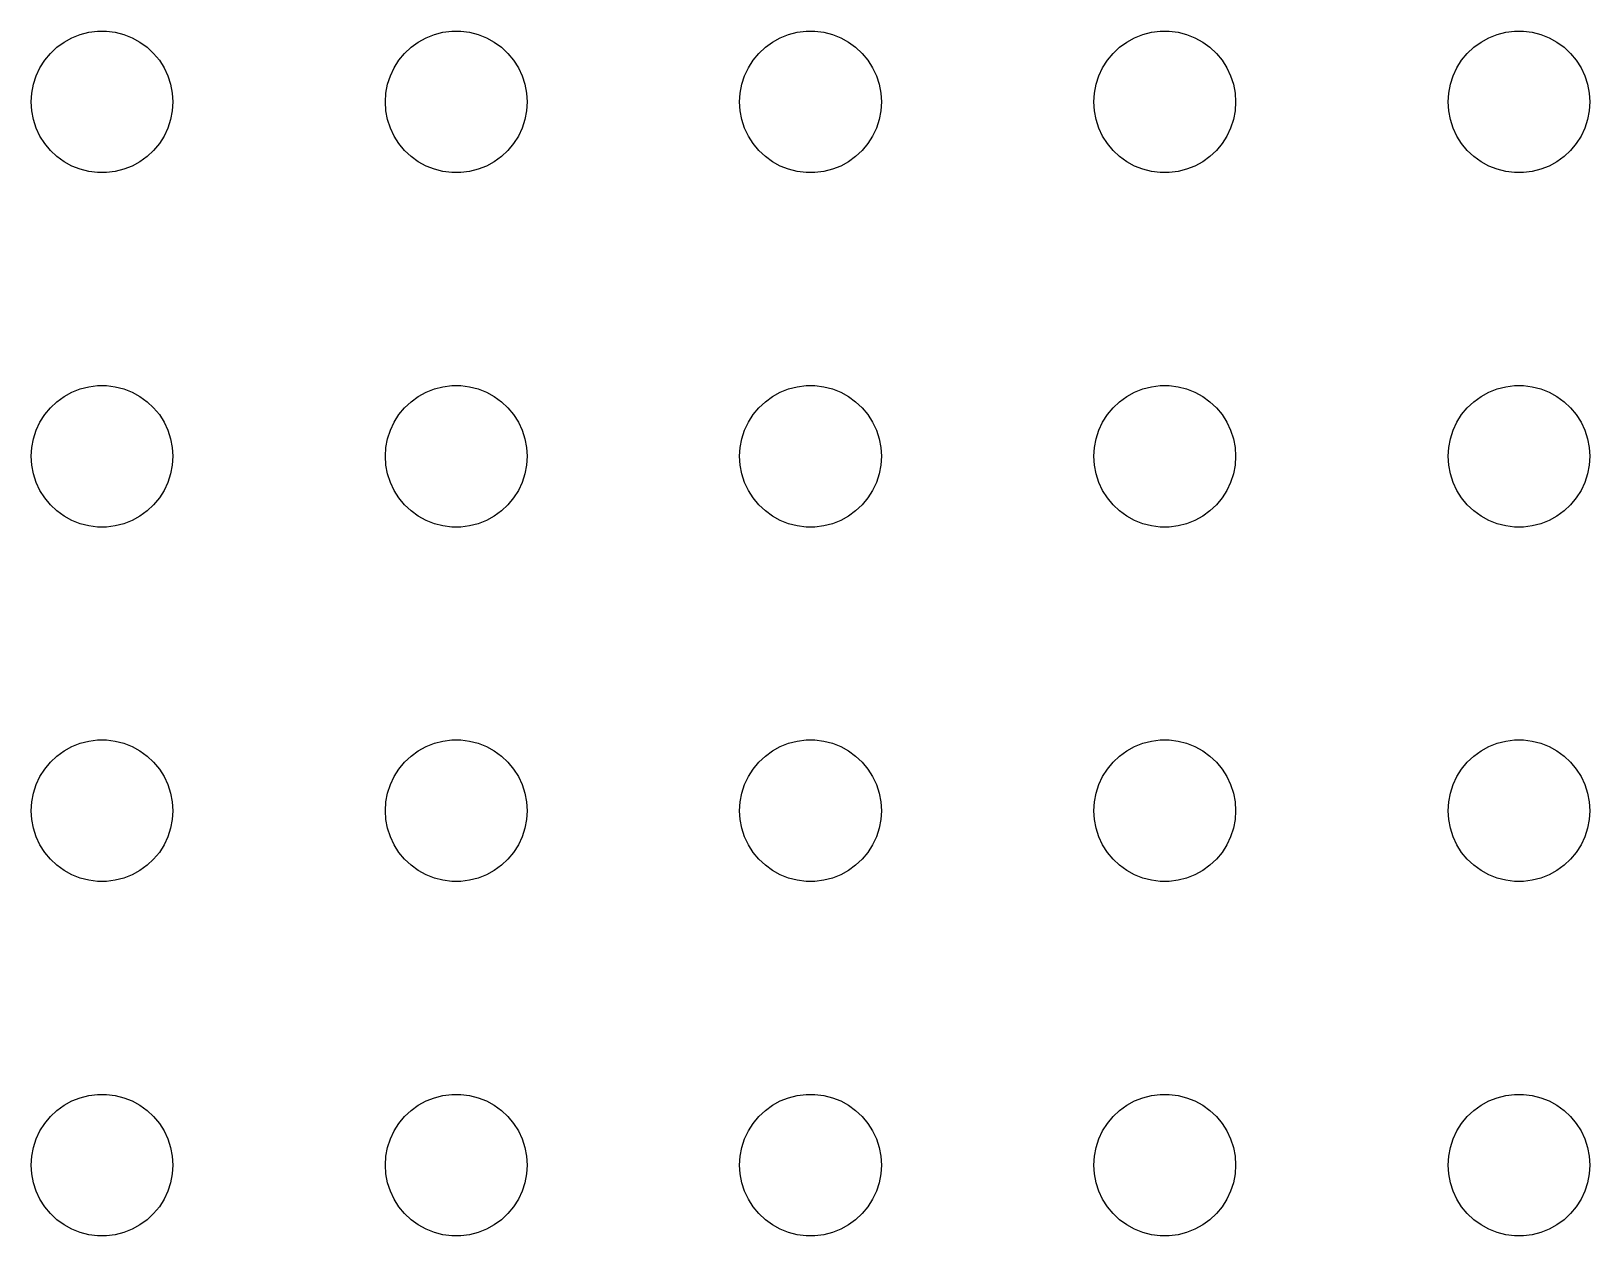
# Model space of a CAD drawing. Header units: metres. Extents: x -150 to 150, y -112 to 112.
# Drawn here: x -1.5 to 31.5, y -54 to -28.5 of the extents above; entities that cross this region are included whole.
import ezdxf

# ---------------------------------------------------------------- set-up
doc = ezdxf.new("R2010")
doc.units = ezdxf.units.M

msp = doc.modelspace()

# ---------------------------------------------------------------- linework, layer by layer
for p, q in [((-0.80373, -28.7335), (-0.63866, -28.6427)), ((-0.63866, -28.6427), (-0.46352, -28.5734)), ((-0.46352, -28.5734), (-0.28107, -28.5266)), ((-0.28107, -28.5266), (-0.09418, -28.503)), ((-0.09418, -28.503), (0.09418, -28.503)), ((0.09418, -28.503), (0.28107, -28.5266)), ((0.28107, -28.5266), (0.46352, -28.5734)), ((0.46352, -28.5734), (0.63866, -28.6427)), ((0.63866, -28.6427), (0.80373, -28.7335)), ((6.69626, -28.7335), (6.86133, -28.6427)), ((6.86133, -28.6427), (7.03647, -28.5734)), ((7.03647, -28.5734), (7.21892, -28.5266)), ((7.21892, -28.5266), (7.40581, -28.503)), ((7.40581, -28.503), (7.59418, -28.503)), ((7.59418, -28.503), (7.78107, -28.5266)), ((7.78107, -28.5266), (7.96352, -28.5734)), ((7.96352, -28.5734), (8.13866, -28.6427)), ((8.13866, -28.6427), (8.30373, -28.7335)), ((14.1963, -28.7335), (14.3613, -28.6427)), ((14.3613, -28.6427), (14.5365, -28.5734)), ((14.5365, -28.5734), (14.7189, -28.5266)), ((14.7189, -28.5266), (14.9058, -28.503)), ((14.9058, -28.503), (15.0942, -28.503)), ((15.0942, -28.503), (15.2811, -28.5266)), ((15.2811, -28.5266), (15.4635, -28.5734)), ((15.4635, -28.5734), (15.6387, -28.6427)), ((15.6387, -28.6427), (15.8037, -28.7335)), ((21.6963, -28.7335), (21.8613, -28.6427)), ((21.8613, -28.6427), (22.0365, -28.5734)), ((22.0365, -28.5734), (22.2189, -28.5266)), ((22.2189, -28.5266), (22.4058, -28.503)), ((22.4058, -28.503), (22.5942, -28.503)), ((22.5942, -28.503), (22.7811, -28.5266)), ((22.7811, -28.5266), (22.9635, -28.5734)), ((22.9635, -28.5734), (23.1387, -28.6427)), ((23.1387, -28.6427), (23.3037, -28.7335)), ((29.1963, -28.7335), (29.3613, -28.6427)), ((29.3613, -28.6427), (29.5365, -28.5734)), ((29.5365, -28.5734), (29.7189, -28.5266)), ((29.7189, -28.5266), (29.9058, -28.503)), ((29.9058, -28.503), (30.0942, -28.503)), ((30.0942, -28.503), (30.2811, -28.5266)), ((30.2811, -28.5266), (30.4635, -28.5734)), ((30.4635, -28.5734), (30.6387, -28.6427)), ((30.6387, -28.6427), (30.8037, -28.7335)), ((-1.21352, -29.1183), (-1.09344, -28.9732)), ((-1.09344, -28.9732), (-0.95613, -28.8442)), ((-0.95613, -28.8442), (-0.80373, -28.7335)), ((0.80373, -28.7335), (0.95613, -28.8442)), ((0.95613, -28.8442), (1.09344, -28.9732)), ((1.09344, -28.9732), (1.21352, -29.1183)), ((6.28647, -29.1183), (6.40654, -28.9732)), ((6.40654, -28.9732), (6.54385, -28.8442)), ((6.54385, -28.8442), (6.69626, -28.7335)), ((8.30373, -28.7335), (8.45613, -28.8442)), ((8.45613, -28.8442), (8.59344, -28.9732)), ((8.59344, -28.9732), (8.71352, -29.1183)), ((13.7865, -29.1183), (13.9065, -28.9732)), ((13.9065, -28.9732), (14.0439, -28.8442)), ((14.0439, -28.8442), (14.1963, -28.7335)), ((15.8037, -28.7335), (15.9561, -28.8442)), ((15.9561, -28.8442), (16.0934, -28.9732)), ((16.0934, -28.9732), (16.2135, -29.1183)), ((21.2865, -29.1183), (21.4065, -28.9732)), ((21.4065, -28.9732), (21.5439, -28.8442)), ((21.5439, -28.8442), (21.6963, -28.7335)), ((23.3037, -28.7335), (23.4561, -28.8442)), ((23.4561, -28.8442), (23.5934, -28.9732)), ((23.5934, -28.9732), (23.7135, -29.1183)), ((28.7865, -29.1183), (28.9065, -28.9732)), ((28.9065, -28.9732), (29.0439, -28.8442)), ((29.0439, -28.8442), (29.1963, -28.7335)), ((30.8037, -28.7335), (30.9561, -28.8442)), ((30.9561, -28.8442), (31.0934, -28.9732)), ((31.0934, -28.9732), (31.2135, -29.1183)), ((-1.39465, -29.4478), (-1.31445, -29.2774)), ((-1.31445, -29.2774), (-1.21352, -29.1183)), ((1.21352, -29.1183), (1.31445, -29.2774)), ((1.31445, -29.2774), (1.39465, -29.4478)), ((6.10533, -29.4478), (6.18553, -29.2774)), ((6.18553, -29.2774), (6.28647, -29.1183)), ((8.71352, -29.1183), (8.81445, -29.2774)), ((8.81445, -29.2774), (8.89465, -29.4478)), ((13.6053, -29.4478), (13.6855, -29.2774)), ((13.6855, -29.2774), (13.7865, -29.1183)), ((16.2135, -29.1183), (16.3145, -29.2774)), ((16.3145, -29.2774), (16.3947, -29.4478)), ((21.1053, -29.4478), (21.1855, -29.2774)), ((21.1855, -29.2774), (21.2865, -29.1183)), ((23.7135, -29.1183), (23.8145, -29.2774)), ((23.8145, -29.2774), (23.8947, -29.4478)), ((28.6053, -29.4478), (28.6855, -29.2774)), ((28.6855, -29.2774), (28.7865, -29.1183)), ((31.2135, -29.1183), (31.3145, -29.2774)), ((31.3145, -29.2774), (31.3947, -29.4478)), ((-1.48816, -29.812), (-1.45287, -29.627)), ((-1.45287, -29.627), (-1.39465, -29.4478)), ((1.39465, -29.4478), (1.45287, -29.627)), ((1.45287, -29.627), (1.48816, -29.812)), ((6.01183, -29.812), (6.04712, -29.627)), ((6.04712, -29.627), (6.10533, -29.4478)), ((8.89465, -29.4478), (8.95287, -29.627)), ((8.95287, -29.627), (8.98816, -29.812)), ((13.5118, -29.812), (13.5471, -29.627)), ((13.5471, -29.627), (13.6053, -29.4478)), ((16.3947, -29.4478), (16.4529, -29.627)), ((16.4529, -29.627), (16.4882, -29.812)), ((21.0118, -29.812), (21.0471, -29.627)), ((21.0471, -29.627), (21.1053, -29.4478)), ((23.8947, -29.4478), (23.9529, -29.627)), ((23.9529, -29.627), (23.9882, -29.812)), ((28.5118, -29.812), (28.5471, -29.627)), ((28.5471, -29.627), (28.6053, -29.4478)), ((31.3947, -29.4478), (31.4529, -29.627)), ((31.4529, -29.627), (31.4882, -29.812)), ((-1.5, -30), (-1.48816, -29.812)), ((-1.48816, -30.188), (-1.5, -30)), ((1.48816, -29.812), (1.5, -30)), ((1.5, -30), (1.48816, -30.188)), ((6, -30), (6.01183, -29.812)), ((6.01183, -30.188), (6, -30)), ((8.98816, -29.812), (9, -30)), ((9, -30), (8.98816, -30.188)), ((13.5, -30), (13.5118, -29.812)), ((13.5118, -30.188), (13.5, -30)), ((16.4882, -29.812), (16.5, -30)), ((16.5, -30), (16.4882, -30.188)), ((21, -30), (21.0118, -29.812)), ((21.0118, -30.188), (21, -30)), ((23.9882, -29.812), (24, -30)), ((24, -30), (23.9882, -30.188)), ((28.5, -30), (28.5118, -29.812)), ((28.5118, -30.188), (28.5, -30)), ((31.4882, -29.812), (31.5, -30)), ((31.5, -30), (31.4882, -30.188)), ((-1.45287, -30.373), (-1.48816, -30.188)), ((1.48816, -30.188), (1.45287, -30.373)), ((6.04712, -30.373), (6.01183, -30.188)), ((8.98816, -30.188), (8.95287, -30.373)), ((13.5471, -30.373), (13.5118, -30.188)), ((16.4882, -30.188), (16.4529, -30.373)), ((21.0471, -30.373), (21.0118, -30.188)), ((23.9882, -30.188), (23.9529, -30.373)), ((28.5471, -30.373), (28.5118, -30.188)), ((31.4882, -30.188), (31.4529, -30.373)), ((-1.39465, -30.5522), (-1.45287, -30.373)), ((-1.31445, -30.7226), (-1.39465, -30.5522)), ((1.39465, -30.5522), (1.31445, -30.7226)), ((1.45287, -30.373), (1.39465, -30.5522)), ((6.10533, -30.5522), (6.04712, -30.373)), ((6.18553, -30.7226), (6.10533, -30.5522)), ((8.89465, -30.5522), (8.81445, -30.7226)), ((8.95287, -30.373), (8.89465, -30.5522)), ((13.6053, -30.5522), (13.5471, -30.373)), ((13.6855, -30.7226), (13.6053, -30.5522)), ((16.3947, -30.5522), (16.3145, -30.7226)), ((16.4529, -30.373), (16.3947, -30.5522)), ((21.1053, -30.5522), (21.0471, -30.373)), ((21.1855, -30.7226), (21.1053, -30.5522)), ((23.8947, -30.5522), (23.8145, -30.7226)), ((23.9529, -30.373), (23.8947, -30.5522)), ((28.6053, -30.5522), (28.5471, -30.373)), ((28.6855, -30.7226), (28.6053, -30.5522)), ((31.3947, -30.5522), (31.3145, -30.7226)), ((31.4529, -30.373), (31.3947, -30.5522)), ((-1.21352, -30.8817), (-1.31445, -30.7226)), ((-1.09344, -31.0268), (-1.21352, -30.8817)), ((1.21352, -30.8817), (1.09344, -31.0268)), ((1.31445, -30.7226), (1.21352, -30.8817)), ((6.28647, -30.8817), (6.18553, -30.7226)), ((6.40654, -31.0268), (6.28647, -30.8817)), ((8.71352, -30.8817), (8.59344, -31.0268)), ((8.81445, -30.7226), (8.71352, -30.8817)), ((13.7865, -30.8817), (13.6855, -30.7226)), ((13.9065, -31.0268), (13.7865, -30.8817)), ((16.2135, -30.8817), (16.0934, -31.0268)), ((16.3145, -30.7226), (16.2135, -30.8817)), ((21.2865, -30.8817), (21.1855, -30.7226)), ((21.4065, -31.0268), (21.2865, -30.8817)), ((23.7135, -30.8817), (23.5934, -31.0268)), ((23.8145, -30.7226), (23.7135, -30.8817)), ((28.7865, -30.8817), (28.6855, -30.7226)), ((28.9065, -31.0268), (28.7865, -30.8817)), ((31.2135, -30.8817), (31.0934, -31.0268)), ((31.3145, -30.7226), (31.2135, -30.8817)), ((-0.95613, -31.1558), (-1.09344, -31.0268)), ((-0.80373, -31.2665), (-0.95613, -31.1558)), ((-0.63866, -31.3572), (-0.80373, -31.2665)), ((0.80373, -31.2665), (0.63866, -31.3572)), ((0.95613, -31.1558), (0.80373, -31.2665)), ((1.09344, -31.0268), (0.95613, -31.1558)), ((6.54385, -31.1558), (6.40654, -31.0268)), ((6.69626, -31.2665), (6.54385, -31.1558)), ((6.86133, -31.3572), (6.69626, -31.2665)), ((8.30373, -31.2665), (8.13866, -31.3572)), ((8.45613, -31.1558), (8.30373, -31.2665)), ((8.59344, -31.0268), (8.45613, -31.1558)), ((14.0439, -31.1558), (13.9065, -31.0268)), ((14.1963, -31.2665), (14.0439, -31.1558)), ((14.3613, -31.3572), (14.1963, -31.2665)), ((15.8037, -31.2665), (15.6387, -31.3572)), ((15.9561, -31.1558), (15.8037, -31.2665)), ((16.0934, -31.0268), (15.9561, -31.1558)), ((21.5439, -31.1558), (21.4065, -31.0268)), ((21.6963, -31.2665), (21.5439, -31.1558)), ((21.8613, -31.3572), (21.6963, -31.2665)), ((23.3037, -31.2665), (23.1387, -31.3572)), ((23.4561, -31.1558), (23.3037, -31.2665)), ((23.5934, -31.0268), (23.4561, -31.1558)), ((29.0439, -31.1558), (28.9065, -31.0268)), ((29.1963, -31.2665), (29.0439, -31.1558)), ((29.3613, -31.3572), (29.1963, -31.2665)), ((30.8037, -31.2665), (30.6387, -31.3572)), ((30.9561, -31.1558), (30.8037, -31.2665)), ((31.0934, -31.0268), (30.9561, -31.1558)), ((-0.46352, -31.4266), (-0.63866, -31.3572)), ((-0.28107, -31.4734), (-0.46352, -31.4266)), ((-0.09418, -31.497), (-0.28107, -31.4734)), ((0.09418, -31.497), (-0.09418, -31.497)), ((0.28107, -31.4734), (0.09418, -31.497)), ((0.46352, -31.4266), (0.28107, -31.4734)), ((0.63866, -31.3572), (0.46352, -31.4266)), ((7.03647, -31.4266), (6.86133, -31.3572)), ((7.21892, -31.4734), (7.03647, -31.4266)), ((7.40581, -31.497), (7.21892, -31.4734)), ((7.59418, -31.497), (7.40581, -31.497)), ((7.78107, -31.4734), (7.59418, -31.497)), ((7.96352, -31.4266), (7.78107, -31.4734)), ((8.13866, -31.3572), (7.96352, -31.4266)), ((14.5365, -31.4266), (14.3613, -31.3572)), ((14.7189, -31.4734), (14.5365, -31.4266)), ((14.9058, -31.497), (14.7189, -31.4734)), ((15.0942, -31.497), (14.9058, -31.497)), ((15.2811, -31.4734), (15.0942, -31.497)), ((15.4635, -31.4266), (15.2811, -31.4734)), ((15.6387, -31.3572), (15.4635, -31.4266)), ((22.0365, -31.4266), (21.8613, -31.3572)), ((22.2189, -31.4734), (22.0365, -31.4266)), ((22.4058, -31.497), (22.2189, -31.4734)), ((22.5942, -31.497), (22.4058, -31.497)), ((22.7811, -31.4734), (22.5942, -31.497)), ((22.9635, -31.4266), (22.7811, -31.4734)), ((23.1387, -31.3572), (22.9635, -31.4266)), ((29.5365, -31.4266), (29.3613, -31.3572)), ((29.7189, -31.4734), (29.5365, -31.4266)), ((29.9058, -31.497), (29.7189, -31.4734)), ((30.0942, -31.497), (29.9058, -31.497)), ((30.2811, -31.4734), (30.0942, -31.497)), ((30.4635, -31.4266), (30.2811, -31.4734)), ((30.6387, -31.3572), (30.4635, -31.4266)), ((-0.95613, -36.3442), (-0.80373, -36.2335)), ((-0.80373, -36.2335), (-0.63866, -36.1428)), ((-0.63866, -36.1428), (-0.46352, -36.0734)), ((-0.46352, -36.0734), (-0.28107, -36.0266)), ((-0.28107, -36.0266), (-0.09418, -36.003)), ((-0.09418, -36.003), (0.09418, -36.003)), ((0.09418, -36.003), (0.28107, -36.0266)), ((0.28107, -36.0266), (0.46352, -36.0734)), ((0.46352, -36.0734), (0.63866, -36.1428)), ((0.63866, -36.1428), (0.80373, -36.2335)), ((0.80373, -36.2335), (0.95613, -36.3442)), ((6.54385, -36.3442), (6.69626, -36.2335)), ((6.69626, -36.2335), (6.86133, -36.1428)), ((6.86133, -36.1428), (7.03647, -36.0734)), ((7.03647, -36.0734), (7.21892, -36.0266)), ((7.21892, -36.0266), (7.40581, -36.003)), ((7.40581, -36.003), (7.59418, -36.003)), ((7.59418, -36.003), (7.78107, -36.0266)), ((7.78107, -36.0266), (7.96352, -36.0734)), ((7.96352, -36.0734), (8.13866, -36.1428)), ((8.13866, -36.1428), (8.30373, -36.2335)), ((8.30373, -36.2335), (8.45613, -36.3442)), ((14.0439, -36.3442), (14.1963, -36.2335)), ((14.1963, -36.2335), (14.3613, -36.1428)), ((14.3613, -36.1428), (14.5365, -36.0734)), ((14.5365, -36.0734), (14.7189, -36.0266)), ((14.7189, -36.0266), (14.9058, -36.003)), ((14.9058, -36.003), (15.0942, -36.003)), ((15.0942, -36.003), (15.2811, -36.0266)), ((15.2811, -36.0266), (15.4635, -36.0734)), ((15.4635, -36.0734), (15.6387, -36.1428)), ((15.6387, -36.1428), (15.8037, -36.2335)), ((15.8037, -36.2335), (15.9561, -36.3442)), ((21.5439, -36.3442), (21.6963, -36.2335)), ((21.6963, -36.2335), (21.8613, -36.1428)), ((21.8613, -36.1428), (22.0365, -36.0734)), ((22.0365, -36.0734), (22.2189, -36.0266)), ((22.2189, -36.0266), (22.4058, -36.003)), ((22.4058, -36.003), (22.5942, -36.003)), ((22.5942, -36.003), (22.7811, -36.0266)), ((22.7811, -36.0266), (22.9635, -36.0734)), ((22.9635, -36.0734), (23.1387, -36.1428)), ((23.1387, -36.1428), (23.3037, -36.2335)), ((23.3037, -36.2335), (23.4561, -36.3442)), ((29.0439, -36.3442), (29.1963, -36.2335)), ((29.1963, -36.2335), (29.3613, -36.1428)), ((29.3613, -36.1428), (29.5365, -36.0734)), ((29.5365, -36.0734), (29.7189, -36.0266)), ((29.7189, -36.0266), (29.9058, -36.003)), ((29.9058, -36.003), (30.0942, -36.003)), ((30.0942, -36.003), (30.2811, -36.0266)), ((30.2811, -36.0266), (30.4635, -36.0734)), ((30.4635, -36.0734), (30.6387, -36.1428)), ((30.6387, -36.1428), (30.8037, -36.2335)), ((30.8037, -36.2335), (30.9561, -36.3442)), ((-1.31445, -36.7774), (-1.21352, -36.6183)), ((-1.21352, -36.6183), (-1.09344, -36.4732)), ((-1.09344, -36.4732), (-0.95613, -36.3442)), ((0.95613, -36.3442), (1.09344, -36.4732)), ((1.09344, -36.4732), (1.21352, -36.6183)), ((1.21352, -36.6183), (1.31445, -36.7774)), ((6.18553, -36.7774), (6.28647, -36.6183)), ((6.28647, -36.6183), (6.40654, -36.4732)), ((6.40654, -36.4732), (6.54385, -36.3442)), ((8.45613, -36.3442), (8.59344, -36.4732)), ((8.59344, -36.4732), (8.71352, -36.6183)), ((8.71352, -36.6183), (8.81445, -36.7774)), ((13.6855, -36.7774), (13.7865, -36.6183)), ((13.7865, -36.6183), (13.9065, -36.4732)), ((13.9065, -36.4732), (14.0439, -36.3442)), ((15.9561, -36.3442), (16.0934, -36.4732)), ((16.0934, -36.4732), (16.2135, -36.6183)), ((16.2135, -36.6183), (16.3145, -36.7774)), ((21.1855, -36.7774), (21.2865, -36.6183)), ((21.2865, -36.6183), (21.4065, -36.4732)), ((21.4065, -36.4732), (21.5439, -36.3442)), ((23.4561, -36.3442), (23.5934, -36.4732)), ((23.5934, -36.4732), (23.7135, -36.6183)), ((23.7135, -36.6183), (23.8145, -36.7774)), ((28.6855, -36.7774), (28.7865, -36.6183)), ((28.7865, -36.6183), (28.9065, -36.4732)), ((28.9065, -36.4732), (29.0439, -36.3442)), ((30.9561, -36.3442), (31.0934, -36.4732)), ((31.0934, -36.4732), (31.2135, -36.6183)), ((31.2135, -36.6183), (31.3145, -36.7774)), ((-1.45287, -37.127), (-1.39465, -36.9478)), ((-1.39465, -36.9478), (-1.31445, -36.7774)), ((1.31445, -36.7774), (1.39465, -36.9478)), ((1.39465, -36.9478), (1.45287, -37.127)), ((6.04712, -37.127), (6.10533, -36.9478)), ((6.10533, -36.9478), (6.18553, -36.7774)), ((8.81445, -36.7774), (8.89465, -36.9478)), ((8.89465, -36.9478), (8.95287, -37.127)), ((13.5471, -37.127), (13.6053, -36.9478)), ((13.6053, -36.9478), (13.6855, -36.7774)), ((16.3145, -36.7774), (16.3947, -36.9478)), ((16.3947, -36.9478), (16.4529, -37.127)), ((21.0471, -37.127), (21.1053, -36.9478)), ((21.1053, -36.9478), (21.1855, -36.7774)), ((23.8145, -36.7774), (23.8947, -36.9478)), ((23.8947, -36.9478), (23.9529, -37.127)), ((28.5471, -37.127), (28.6053, -36.9478)), ((28.6053, -36.9478), (28.6855, -36.7774)), ((31.3145, -36.7774), (31.3947, -36.9478)), ((31.3947, -36.9478), (31.4529, -37.127)), ((-1.48816, -37.312), (-1.45287, -37.127)), ((1.45287, -37.127), (1.48816, -37.312)), ((6.01183, -37.312), (6.04712, -37.127)), ((8.95287, -37.127), (8.98816, -37.312)), ((13.5118, -37.312), (13.5471, -37.127)), ((16.4529, -37.127), (16.4882, -37.312)), ((21.0118, -37.312), (21.0471, -37.127)), ((23.9529, -37.127), (23.9882, -37.312)), ((28.5118, -37.312), (28.5471, -37.127)), ((31.4529, -37.127), (31.4882, -37.312)), ((-1.5, -37.5), (-1.48816, -37.312)), ((-1.48816, -37.688), (-1.5, -37.5)), ((1.48816, -37.312), (1.5, -37.5)), ((1.5, -37.5), (1.48816, -37.688)), ((6, -37.5), (6.01183, -37.312)), ((6.01183, -37.688), (6, -37.5)), ((8.98816, -37.312), (9, -37.5)), ((9, -37.5), (8.98816, -37.688)), ((13.5, -37.5), (13.5118, -37.312)), ((13.5118, -37.688), (13.5, -37.5)), ((16.4882, -37.312), (16.5, -37.5)), ((16.5, -37.5), (16.4882, -37.688)), ((21, -37.5), (21.0118, -37.312)), ((21.0118, -37.688), (21, -37.5)), ((23.9882, -37.312), (24, -37.5)), ((24, -37.5), (23.9882, -37.688)), ((28.5, -37.5), (28.5118, -37.312)), ((28.5118, -37.688), (28.5, -37.5)), ((31.4882, -37.312), (31.5, -37.5)), ((31.5, -37.5), (31.4882, -37.688)), ((-1.45287, -37.873), (-1.48816, -37.688)), ((-1.39465, -38.0522), (-1.45287, -37.873)), ((1.45287, -37.873), (1.39465, -38.0522)), ((1.48816, -37.688), (1.45287, -37.873)), ((6.04712, -37.873), (6.01183, -37.688)), ((6.10533, -38.0522), (6.04712, -37.873)), ((8.95287, -37.873), (8.89465, -38.0522)), ((8.98816, -37.688), (8.95287, -37.873)), ((13.5471, -37.873), (13.5118, -37.688)), ((13.6053, -38.0522), (13.5471, -37.873)), ((16.4529, -37.873), (16.3947, -38.0522)), ((16.4882, -37.688), (16.4529, -37.873)), ((21.0471, -37.873), (21.0118, -37.688)), ((21.1053, -38.0522), (21.0471, -37.873)), ((23.9529, -37.873), (23.8947, -38.0522)), ((23.9882, -37.688), (23.9529, -37.873)), ((28.5471, -37.873), (28.5118, -37.688)), ((28.6053, -38.0522), (28.5471, -37.873)), ((31.4529, -37.873), (31.3947, -38.0522)), ((31.4882, -37.688), (31.4529, -37.873)), ((-1.31445, -38.2226), (-1.39465, -38.0522)), ((-1.21352, -38.3817), (-1.31445, -38.2226)), ((1.31445, -38.2226), (1.21352, -38.3817)), ((1.39465, -38.0522), (1.31445, -38.2226)), ((6.18553, -38.2226), (6.10533, -38.0522)), ((6.28647, -38.3817), (6.18553, -38.2226)), ((8.81445, -38.2226), (8.71352, -38.3817)), ((8.89465, -38.0522), (8.81445, -38.2226)), ((13.6855, -38.2226), (13.6053, -38.0522)), ((13.7865, -38.3817), (13.6855, -38.2226)), ((16.3145, -38.2226), (16.2135, -38.3817)), ((16.3947, -38.0522), (16.3145, -38.2226)), ((21.1855, -38.2226), (21.1053, -38.0522)), ((21.2865, -38.3817), (21.1855, -38.2226)), ((23.8145, -38.2226), (23.7135, -38.3817)), ((23.8947, -38.0522), (23.8145, -38.2226)), ((28.6855, -38.2226), (28.6053, -38.0522)), ((28.7865, -38.3817), (28.6855, -38.2226)), ((31.3145, -38.2226), (31.2135, -38.3817)), ((31.3947, -38.0522), (31.3145, -38.2226)), ((-1.09344, -38.5268), (-1.21352, -38.3817)), ((-0.95613, -38.6558), (-1.09344, -38.5268)), ((1.09344, -38.5268), (0.95613, -38.6558)), ((1.21352, -38.3817), (1.09344, -38.5268)), ((6.40654, -38.5268), (6.28647, -38.3817)), ((6.54385, -38.6558), (6.40654, -38.5268)), ((8.59344, -38.5268), (8.45613, -38.6558)), ((8.71352, -38.3817), (8.59344, -38.5268)), ((13.9065, -38.5268), (13.7865, -38.3817)), ((14.0439, -38.6558), (13.9065, -38.5268)), ((16.0934, -38.5268), (15.9561, -38.6558)), ((16.2135, -38.3817), (16.0934, -38.5268)), ((21.4065, -38.5268), (21.2865, -38.3817)), ((21.5439, -38.6558), (21.4065, -38.5268)), ((23.5934, -38.5268), (23.4561, -38.6558)), ((23.7135, -38.3817), (23.5934, -38.5268)), ((28.9065, -38.5268), (28.7865, -38.3817)), ((29.0439, -38.6558), (28.9065, -38.5268)), ((31.0934, -38.5268), (30.9561, -38.6558)), ((31.2135, -38.3817), (31.0934, -38.5268)), ((-0.80373, -38.7665), (-0.95613, -38.6558)), ((-0.63866, -38.8572), (-0.80373, -38.7665)), ((-0.46352, -38.9266), (-0.63866, -38.8572)), ((-0.28107, -38.9734), (-0.46352, -38.9266)), ((0.46352, -38.9266), (0.28107, -38.9734)), ((0.63866, -38.8572), (0.46352, -38.9266)), ((0.80373, -38.7665), (0.63866, -38.8572)), ((0.95613, -38.6558), (0.80373, -38.7665)), ((6.69626, -38.7665), (6.54385, -38.6558)), ((6.86133, -38.8572), (6.69626, -38.7665)), ((7.03647, -38.9266), (6.86133, -38.8572)), ((7.21892, -38.9734), (7.03647, -38.9266)), ((7.96352, -38.9266), (7.78107, -38.9734)), ((8.13866, -38.8572), (7.96352, -38.9266)), ((8.30373, -38.7665), (8.13866, -38.8572)), ((8.45613, -38.6558), (8.30373, -38.7665)), ((14.1963, -38.7665), (14.0439, -38.6558)), ((14.3613, -38.8572), (14.1963, -38.7665)), ((14.5365, -38.9266), (14.3613, -38.8572)), ((14.7189, -38.9734), (14.5365, -38.9266)), ((15.4635, -38.9266), (15.2811, -38.9734)), ((15.6387, -38.8572), (15.4635, -38.9266)), ((15.8037, -38.7665), (15.6387, -38.8572)), ((15.9561, -38.6558), (15.8037, -38.7665)), ((21.6963, -38.7665), (21.5439, -38.6558)), ((21.8613, -38.8572), (21.6963, -38.7665)), ((22.0365, -38.9266), (21.8613, -38.8572)), ((22.2189, -38.9734), (22.0365, -38.9266)), ((22.9635, -38.9266), (22.7811, -38.9734)), ((23.1387, -38.8572), (22.9635, -38.9266)), ((23.3037, -38.7665), (23.1387, -38.8572)), ((23.4561, -38.6558), (23.3037, -38.7665)), ((29.1963, -38.7665), (29.0439, -38.6558)), ((29.3613, -38.8572), (29.1963, -38.7665)), ((29.5365, -38.9266), (29.3613, -38.8572)), ((29.7189, -38.9734), (29.5365, -38.9266)), ((30.4635, -38.9266), (30.2811, -38.9734)), ((30.6387, -38.8572), (30.4635, -38.9266)), ((30.8037, -38.7665), (30.6387, -38.8572)), ((30.9561, -38.6558), (30.8037, -38.7665)), ((-0.09418, -38.997), (-0.28107, -38.9734)), ((0.09418, -38.997), (-0.09418, -38.997)), ((0.28107, -38.9734), (0.09418, -38.997)), ((7.40581, -38.997), (7.21892, -38.9734)), ((7.59418, -38.997), (7.40581, -38.997)), ((7.78107, -38.9734), (7.59418, -38.997)), ((14.9058, -38.997), (14.7189, -38.9734)), ((15.0942, -38.997), (14.9058, -38.997)), ((15.2811, -38.9734), (15.0942, -38.997)), ((22.4058, -38.997), (22.2189, -38.9734)), ((22.5942, -38.997), (22.4058, -38.997)), ((22.7811, -38.9734), (22.5942, -38.997)), ((29.9058, -38.997), (29.7189, -38.9734)), ((30.0942, -38.997), (29.9058, -38.997)), ((30.2811, -38.9734), (30.0942, -38.997)), ((-0.46352, -43.5734), (-0.28107, -43.5266)), ((-0.28107, -43.5266), (-0.09418, -43.503)), ((-0.09418, -43.503), (0.09418, -43.503)), ((0.09418, -43.503), (0.28107, -43.5266)), ((0.28107, -43.5266), (0.46352, -43.5734)), ((7.03647, -43.5734), (7.21892, -43.5266)), ((7.21892, -43.5266), (7.40581, -43.503)), ((7.40581, -43.503), (7.59418, -43.503)), ((7.59418, -43.503), (7.78107, -43.5266)), ((7.78107, -43.5266), (7.96352, -43.5734)), ((14.5365, -43.5734), (14.7189, -43.5266)), ((14.7189, -43.5266), (14.9058, -43.503)), ((14.9058, -43.503), (15.0942, -43.503)), ((15.0942, -43.503), (15.2811, -43.5266)), ((15.2811, -43.5266), (15.4635, -43.5734)), ((22.0365, -43.5734), (22.2189, -43.5266)), ((22.2189, -43.5266), (22.4058, -43.503)), ((22.4058, -43.503), (22.5942, -43.503)), ((22.5942, -43.503), (22.7811, -43.5266)), ((22.7811, -43.5266), (22.9635, -43.5734)), ((29.5365, -43.5734), (29.7189, -43.5266)), ((29.7189, -43.5266), (29.9058, -43.503)), ((29.9058, -43.503), (30.0942, -43.503)), ((30.0942, -43.503), (30.2811, -43.5266)), ((30.2811, -43.5266), (30.4635, -43.5734)), ((-1.09344, -43.9732), (-0.95613, -43.8442)), ((-0.95613, -43.8442), (-0.80373, -43.7335)), ((-0.80373, -43.7335), (-0.63866, -43.6428)), ((-0.63866, -43.6428), (-0.46352, -43.5734)), ((0.46352, -43.5734), (0.63866, -43.6428)), ((0.63866, -43.6428), (0.80373, -43.7335)), ((0.80373, -43.7335), (0.95613, -43.8442)), ((0.95613, -43.8442), (1.09344, -43.9732)), ((6.40654, -43.9732), (6.54385, -43.8442)), ((6.54385, -43.8442), (6.69626, -43.7335)), ((6.69626, -43.7335), (6.86133, -43.6428)), ((6.86133, -43.6428), (7.03647, -43.5734)), ((7.96352, -43.5734), (8.13866, -43.6428)), ((8.13866, -43.6428), (8.30373, -43.7335)), ((8.30373, -43.7335), (8.45613, -43.8442)), ((8.45613, -43.8442), (8.59344, -43.9732)), ((13.9065, -43.9732), (14.0439, -43.8442)), ((14.0439, -43.8442), (14.1963, -43.7335)), ((14.1963, -43.7335), (14.3613, -43.6428)), ((14.3613, -43.6428), (14.5365, -43.5734)), ((15.4635, -43.5734), (15.6387, -43.6428)), ((15.6387, -43.6428), (15.8037, -43.7335)), ((15.8037, -43.7335), (15.9561, -43.8442)), ((15.9561, -43.8442), (16.0934, -43.9732)), ((21.4065, -43.9732), (21.5439, -43.8442)), ((21.5439, -43.8442), (21.6963, -43.7335)), ((21.6963, -43.7335), (21.8613, -43.6428)), ((21.8613, -43.6428), (22.0365, -43.5734)), ((22.9635, -43.5734), (23.1387, -43.6428)), ((23.1387, -43.6428), (23.3037, -43.7335)), ((23.3037, -43.7335), (23.4561, -43.8442)), ((23.4561, -43.8442), (23.5934, -43.9732)), ((28.9065, -43.9732), (29.0439, -43.8442)), ((29.0439, -43.8442), (29.1963, -43.7335)), ((29.1963, -43.7335), (29.3613, -43.6428)), ((29.3613, -43.6428), (29.5365, -43.5734)), ((30.4635, -43.5734), (30.6387, -43.6428)), ((30.6387, -43.6428), (30.8037, -43.7335)), ((30.8037, -43.7335), (30.9561, -43.8442)), ((30.9561, -43.8442), (31.0934, -43.9732)), ((-1.31445, -44.2774), (-1.21352, -44.1183)), ((-1.21352, -44.1183), (-1.09344, -43.9732)), ((1.09344, -43.9732), (1.21352, -44.1183)), ((1.21352, -44.1183), (1.31445, -44.2774)), ((6.18553, -44.2774), (6.28647, -44.1183)), ((6.28647, -44.1183), (6.40654, -43.9732)), ((8.59344, -43.9732), (8.71352, -44.1183)), ((8.71352, -44.1183), (8.81445, -44.2774)), ((13.6855, -44.2774), (13.7865, -44.1183)), ((13.7865, -44.1183), (13.9065, -43.9732)), ((16.0934, -43.9732), (16.2135, -44.1183)), ((16.2135, -44.1183), (16.3145, -44.2774)), ((21.1855, -44.2774), (21.2865, -44.1183)), ((21.2865, -44.1183), (21.4065, -43.9732)), ((23.5934, -43.9732), (23.7135, -44.1183)), ((23.7135, -44.1183), (23.8145, -44.2774)), ((28.6855, -44.2774), (28.7865, -44.1183)), ((28.7865, -44.1183), (28.9065, -43.9732)), ((31.0934, -43.9732), (31.2135, -44.1183)), ((31.2135, -44.1183), (31.3145, -44.2774)), ((-1.45287, -44.627), (-1.39465, -44.4478)), ((-1.39465, -44.4478), (-1.31445, -44.2774)), ((1.31445, -44.2774), (1.39465, -44.4478)), ((1.39465, -44.4478), (1.45287, -44.627)), ((6.04712, -44.627), (6.10533, -44.4478)), ((6.10533, -44.4478), (6.18553, -44.2774)), ((8.81445, -44.2774), (8.89465, -44.4478)), ((8.89465, -44.4478), (8.95287, -44.627)), ((13.5471, -44.627), (13.6053, -44.4478)), ((13.6053, -44.4478), (13.6855, -44.2774)), ((16.3145, -44.2774), (16.3947, -44.4478)), ((16.3947, -44.4478), (16.4529, -44.627)), ((21.0471, -44.627), (21.1053, -44.4478)), ((21.1053, -44.4478), (21.1855, -44.2774)), ((23.8145, -44.2774), (23.8947, -44.4478)), ((23.8947, -44.4478), (23.9529, -44.627)), ((28.5471, -44.627), (28.6053, -44.4478)), ((28.6053, -44.4478), (28.6855, -44.2774)), ((31.3145, -44.2774), (31.3947, -44.4478)), ((31.3947, -44.4478), (31.4529, -44.627)), ((-1.5, -45), (-1.48816, -44.812)), ((-1.48816, -44.812), (-1.45287, -44.627)), ((1.45287, -44.627), (1.48816, -44.812)), ((1.48816, -44.812), (1.5, -45)), ((6, -45), (6.01183, -44.812)), ((6.01183, -44.812), (6.04712, -44.627)), ((8.95287, -44.627), (8.98816, -44.812)), ((8.98816, -44.812), (9, -45)), ((13.5, -45), (13.5118, -44.812)), ((13.5118, -44.812), (13.5471, -44.627)), ((16.4529, -44.627), (16.4882, -44.812)), ((16.4882, -44.812), (16.5, -45)), ((21, -45), (21.0118, -44.812)), ((21.0118, -44.812), (21.0471, -44.627)), ((23.9529, -44.627), (23.9882, -44.812)), ((23.9882, -44.812), (24, -45)), ((28.5, -45), (28.5118, -44.812)), ((28.5118, -44.812), (28.5471, -44.627)), ((31.4529, -44.627), (31.4882, -44.812)), ((31.4882, -44.812), (31.5, -45)), ((-1.48816, -45.188), (-1.5, -45)), ((-1.45287, -45.373), (-1.48816, -45.188)), ((1.48816, -45.188), (1.45287, -45.373)), ((1.5, -45), (1.48816, -45.188)), ((6.01183, -45.188), (6, -45)), ((6.04712, -45.373), (6.01183, -45.188)), ((8.98816, -45.188), (8.95287, -45.373)), ((9, -45), (8.98816, -45.188)), ((13.5118, -45.188), (13.5, -45)), ((13.5471, -45.373), (13.5118, -45.188)), ((16.4882, -45.188), (16.4529, -45.373)), ((16.5, -45), (16.4882, -45.188)), ((21.0118, -45.188), (21, -45)), ((21.0471, -45.373), (21.0118, -45.188)), ((23.9882, -45.188), (23.9529, -45.373)), ((24, -45), (23.9882, -45.188)), ((28.5118, -45.188), (28.5, -45)), ((28.5471, -45.373), (28.5118, -45.188)), ((31.4882, -45.188), (31.4529, -45.373)), ((31.5, -45), (31.4882, -45.188)), ((-1.39465, -45.5522), (-1.45287, -45.373)), ((1.45287, -45.373), (1.39465, -45.5522)), ((6.10533, -45.5522), (6.04712, -45.373)), ((8.95287, -45.373), (8.89465, -45.5522)), ((13.6053, -45.5522), (13.5471, -45.373)), ((16.4529, -45.373), (16.3947, -45.5522)), ((21.1053, -45.5522), (21.0471, -45.373)), ((23.9529, -45.373), (23.8947, -45.5522)), ((28.6053, -45.5522), (28.5471, -45.373)), ((31.4529, -45.373), (31.3947, -45.5522)), ((-1.31445, -45.7226), (-1.39465, -45.5522)), ((-1.21352, -45.8817), (-1.31445, -45.7226)), ((1.31445, -45.7226), (1.21352, -45.8817)), ((1.39465, -45.5522), (1.31445, -45.7226)), ((6.18553, -45.7226), (6.10533, -45.5522)), ((6.28647, -45.8817), (6.18553, -45.7226)), ((8.81445, -45.7226), (8.71352, -45.8817)), ((8.89465, -45.5522), (8.81445, -45.7226)), ((13.6855, -45.7226), (13.6053, -45.5522)), ((13.7865, -45.8817), (13.6855, -45.7226)), ((16.3145, -45.7226), (16.2135, -45.8817)), ((16.3947, -45.5522), (16.3145, -45.7226)), ((21.1855, -45.7226), (21.1053, -45.5522)), ((21.2865, -45.8817), (21.1855, -45.7226)), ((23.8145, -45.7226), (23.7135, -45.8817)), ((23.8947, -45.5522), (23.8145, -45.7226)), ((28.6855, -45.7226), (28.6053, -45.5522)), ((28.7865, -45.8817), (28.6855, -45.7226)), ((31.3145, -45.7226), (31.2135, -45.8817)), ((31.3947, -45.5522), (31.3145, -45.7226)), ((-1.09344, -46.0268), (-1.21352, -45.8817)), ((-0.95613, -46.1558), (-1.09344, -46.0268)), ((-0.80373, -46.2665), (-0.95613, -46.1558)), ((0.95613, -46.1558), (0.80373, -46.2665)), ((1.09344, -46.0268), (0.95613, -46.1558)), ((1.21352, -45.8817), (1.09344, -46.0268)), ((6.40654, -46.0268), (6.28647, -45.8817)), ((6.54385, -46.1558), (6.40654, -46.0268)), ((6.69626, -46.2665), (6.54385, -46.1558)), ((8.45613, -46.1558), (8.30373, -46.2665)), ((8.59344, -46.0268), (8.45613, -46.1558)), ((8.71352, -45.8817), (8.59344, -46.0268)), ((13.9065, -46.0268), (13.7865, -45.8817)), ((14.0439, -46.1558), (13.9065, -46.0268)), ((14.1963, -46.2665), (14.0439, -46.1558)), ((15.9561, -46.1558), (15.8037, -46.2665)), ((16.0934, -46.0268), (15.9561, -46.1558)), ((16.2135, -45.8817), (16.0934, -46.0268)), ((21.4065, -46.0268), (21.2865, -45.8817)), ((21.5439, -46.1558), (21.4065, -46.0268)), ((21.6963, -46.2665), (21.5439, -46.1558)), ((23.4561, -46.1558), (23.3037, -46.2665)), ((23.5934, -46.0268), (23.4561, -46.1558)), ((23.7135, -45.8817), (23.5934, -46.0268)), ((28.9065, -46.0268), (28.7865, -45.8817)), ((29.0439, -46.1558), (28.9065, -46.0268)), ((29.1963, -46.2665), (29.0439, -46.1558)), ((30.9561, -46.1558), (30.8037, -46.2665)), ((31.0934, -46.0268), (30.9561, -46.1558)), ((31.2135, -45.8817), (31.0934, -46.0268)), ((-0.63866, -46.3572), (-0.80373, -46.2665)), ((-0.46352, -46.4266), (-0.63866, -46.3572)), ((-0.28107, -46.4734), (-0.46352, -46.4266)), ((-0.09418, -46.497), (-0.28107, -46.4734)), ((0.09418, -46.497), (-0.09418, -46.497)), ((0.28107, -46.4734), (0.09418, -46.497)), ((0.46352, -46.4266), (0.28107, -46.4734)), ((0.63866, -46.3572), (0.46352, -46.4266)), ((0.80373, -46.2665), (0.63866, -46.3572)), ((6.86133, -46.3572), (6.69626, -46.2665)), ((7.03647, -46.4266), (6.86133, -46.3572)), ((7.21892, -46.4734), (7.03647, -46.4266)), ((7.40581, -46.497), (7.21892, -46.4734)), ((7.59418, -46.497), (7.40581, -46.497)), ((7.78107, -46.4734), (7.59418, -46.497)), ((7.96352, -46.4266), (7.78107, -46.4734)), ((8.13866, -46.3572), (7.96352, -46.4266)), ((8.30373, -46.2665), (8.13866, -46.3572)), ((14.3613, -46.3572), (14.1963, -46.2665)), ((14.5365, -46.4266), (14.3613, -46.3572)), ((14.7189, -46.4734), (14.5365, -46.4266)), ((14.9058, -46.497), (14.7189, -46.4734)), ((15.0942, -46.497), (14.9058, -46.497)), ((15.2811, -46.4734), (15.0942, -46.497)), ((15.4635, -46.4266), (15.2811, -46.4734)), ((15.6387, -46.3572), (15.4635, -46.4266)), ((15.8037, -46.2665), (15.6387, -46.3572)), ((21.8613, -46.3572), (21.6963, -46.2665)), ((22.0365, -46.4266), (21.8613, -46.3572)), ((22.2189, -46.4734), (22.0365, -46.4266)), ((22.4058, -46.497), (22.2189, -46.4734)), ((22.5942, -46.497), (22.4058, -46.497)), ((22.7811, -46.4734), (22.5942, -46.497)), ((22.9635, -46.4266), (22.7811, -46.4734)), ((23.1387, -46.3572), (22.9635, -46.4266)), ((23.3037, -46.2665), (23.1387, -46.3572)), ((29.3613, -46.3572), (29.1963, -46.2665)), ((29.5365, -46.4266), (29.3613, -46.3572)), ((29.7189, -46.4734), (29.5365, -46.4266)), ((29.9058, -46.497), (29.7189, -46.4734)), ((30.0942, -46.497), (29.9058, -46.497)), ((30.2811, -46.4734), (30.0942, -46.497)), ((30.4635, -46.4266), (30.2811, -46.4734)), ((30.6387, -46.3572), (30.4635, -46.4266)), ((30.8037, -46.2665), (30.6387, -46.3572)), ((-0.80373, -51.2335), (-0.63866, -51.1428)), ((-0.63866, -51.1428), (-0.46352, -51.0734)), ((-0.46352, -51.0734), (-0.28107, -51.0266)), ((-0.28107, -51.0266), (-0.09418, -51.003)), ((-0.09418, -51.003), (0.09418, -51.003)), ((0.09418, -51.003), (0.28107, -51.0266)), ((0.28107, -51.0266), (0.46352, -51.0734)), ((0.46352, -51.0734), (0.63866, -51.1428)), ((0.63866, -51.1428), (0.80373, -51.2335)), ((6.69626, -51.2335), (6.86133, -51.1428)), ((6.86133, -51.1428), (7.03647, -51.0734)), ((7.03647, -51.0734), (7.21892, -51.0266)), ((7.21892, -51.0266), (7.40581, -51.003)), ((7.40581, -51.003), (7.59418, -51.003)), ((7.59418, -51.003), (7.78107, -51.0266)), ((7.78107, -51.0266), (7.96352, -51.0734)), ((7.96352, -51.0734), (8.13866, -51.1428)), ((8.13866, -51.1428), (8.30373, -51.2335)), ((14.1963, -51.2335), (14.3613, -51.1428)), ((14.3613, -51.1428), (14.5365, -51.0734)), ((14.5365, -51.0734), (14.7189, -51.0266)), ((14.7189, -51.0266), (14.9058, -51.003)), ((14.9058, -51.003), (15.0942, -51.003)), ((15.0942, -51.003), (15.2811, -51.0266)), ((15.2811, -51.0266), (15.4635, -51.0734)), ((15.4635, -51.0734), (15.6387, -51.1428)), ((15.6387, -51.1428), (15.8037, -51.2335)), ((21.6963, -51.2335), (21.8613, -51.1428)), ((21.8613, -51.1428), (22.0365, -51.0734)), ((22.0365, -51.0734), (22.2189, -51.0266)), ((22.2189, -51.0266), (22.4058, -51.003)), ((22.4058, -51.003), (22.5942, -51.003)), ((22.5942, -51.003), (22.7811, -51.0266)), ((22.7811, -51.0266), (22.9635, -51.0734)), ((22.9635, -51.0734), (23.1387, -51.1428)), ((23.1387, -51.1428), (23.3037, -51.2335)), ((29.1963, -51.2335), (29.3613, -51.1428)), ((29.3613, -51.1428), (29.5365, -51.0734)), ((29.5365, -51.0734), (29.7189, -51.0266)), ((29.7189, -51.0266), (29.9058, -51.003)), ((29.9058, -51.003), (30.0942, -51.003)), ((30.0942, -51.003), (30.2811, -51.0266)), ((30.2811, -51.0266), (30.4635, -51.0734)), ((30.4635, -51.0734), (30.6387, -51.1428)), ((30.6387, -51.1428), (30.8037, -51.2335)), ((-1.21352, -51.6183), (-1.09344, -51.4732)), ((-1.09344, -51.4732), (-0.95613, -51.3442)), ((-0.95613, -51.3442), (-0.80373, -51.2335)), ((0.80373, -51.2335), (0.95613, -51.3442)), ((0.95613, -51.3442), (1.09344, -51.4732)), ((1.09344, -51.4732), (1.21352, -51.6183)), ((6.28647, -51.6183), (6.40654, -51.4732)), ((6.40654, -51.4732), (6.54385, -51.3442)), ((6.54385, -51.3442), (6.69626, -51.2335)), ((8.30373, -51.2335), (8.45613, -51.3442)), ((8.45613, -51.3442), (8.59344, -51.4732)), ((8.59344, -51.4732), (8.71352, -51.6183)), ((13.7865, -51.6183), (13.9065, -51.4732)), ((13.9065, -51.4732), (14.0439, -51.3442)), ((14.0439, -51.3442), (14.1963, -51.2335)), ((15.8037, -51.2335), (15.9561, -51.3442)), ((15.9561, -51.3442), (16.0934, -51.4732)), ((16.0934, -51.4732), (16.2135, -51.6183)), ((21.2865, -51.6183), (21.4065, -51.4732)), ((21.4065, -51.4732), (21.5439, -51.3442)), ((21.5439, -51.3442), (21.6963, -51.2335)), ((23.3037, -51.2335), (23.4561, -51.3442)), ((23.4561, -51.3442), (23.5934, -51.4732)), ((23.5934, -51.4732), (23.7135, -51.6183)), ((28.7865, -51.6183), (28.9065, -51.4732)), ((28.9065, -51.4732), (29.0439, -51.3442)), ((29.0439, -51.3442), (29.1963, -51.2335)), ((30.8037, -51.2335), (30.9561, -51.3442)), ((30.9561, -51.3442), (31.0934, -51.4732)), ((31.0934, -51.4732), (31.2135, -51.6183)), ((-1.39465, -51.9478), (-1.31445, -51.7774)), ((-1.31445, -51.7774), (-1.21352, -51.6183)), ((1.21352, -51.6183), (1.31445, -51.7774)), ((1.31445, -51.7774), (1.39465, -51.9478)), ((6.10533, -51.9478), (6.18553, -51.7774)), ((6.18553, -51.7774), (6.28647, -51.6183)), ((8.71352, -51.6183), (8.81445, -51.7774)), ((8.81445, -51.7774), (8.89465, -51.9478)), ((13.6053, -51.9478), (13.6855, -51.7774)), ((13.6855, -51.7774), (13.7865, -51.6183)), ((16.2135, -51.6183), (16.3145, -51.7774)), ((16.3145, -51.7774), (16.3947, -51.9478)), ((21.1053, -51.9478), (21.1855, -51.7774)), ((21.1855, -51.7774), (21.2865, -51.6183)), ((23.7135, -51.6183), (23.8145, -51.7774)), ((23.8145, -51.7774), (23.8947, -51.9478)), ((28.6053, -51.9478), (28.6855, -51.7774)), ((28.6855, -51.7774), (28.7865, -51.6183)), ((31.2135, -51.6183), (31.3145, -51.7774)), ((31.3145, -51.7774), (31.3947, -51.9478)), ((-1.48816, -52.312), (-1.45287, -52.127)), ((-1.45287, -52.127), (-1.39465, -51.9478)), ((1.39465, -51.9478), (1.45287, -52.127)), ((1.45287, -52.127), (1.48816, -52.312)), ((6.01183, -52.312), (6.04712, -52.127)), ((6.04712, -52.127), (6.10533, -51.9478)), ((8.89465, -51.9478), (8.95287, -52.127)), ((8.95287, -52.127), (8.98816, -52.312)), ((13.5118, -52.312), (13.5471, -52.127)), ((13.5471, -52.127), (13.6053, -51.9478)), ((16.3947, -51.9478), (16.4529, -52.127)), ((16.4529, -52.127), (16.4882, -52.312)), ((21.0118, -52.312), (21.0471, -52.127)), ((21.0471, -52.127), (21.1053, -51.9478)), ((23.8947, -51.9478), (23.9529, -52.127)), ((23.9529, -52.127), (23.9882, -52.312)), ((28.5118, -52.312), (28.5471, -52.127)), ((28.5471, -52.127), (28.6053, -51.9478)), ((31.3947, -51.9478), (31.4529, -52.127)), ((31.4529, -52.127), (31.4882, -52.312)), ((-1.5, -52.5), (-1.48816, -52.312)), ((1.48816, -52.312), (1.5, -52.5)), ((6, -52.5), (6.01183, -52.312)), ((8.98816, -52.312), (9, -52.5)), ((13.5, -52.5), (13.5118, -52.312)), ((16.4882, -52.312), (16.5, -52.5)), ((21, -52.5), (21.0118, -52.312)), ((23.9882, -52.312), (24, -52.5)), ((28.5, -52.5), (28.5118, -52.312)), ((31.4882, -52.312), (31.5, -52.5)), ((-1.48816, -52.688), (-1.5, -52.5)), ((-1.45287, -52.873), (-1.48816, -52.688)), ((1.48816, -52.688), (1.45287, -52.873)), ((1.5, -52.5), (1.48816, -52.688)), ((6.01183, -52.688), (6, -52.5)), ((6.04712, -52.873), (6.01183, -52.688)), ((8.98816, -52.688), (8.95287, -52.873)), ((9, -52.5), (8.98816, -52.688)), ((13.5118, -52.688), (13.5, -52.5)), ((13.5471, -52.873), (13.5118, -52.688)), ((16.4882, -52.688), (16.4529, -52.873)), ((16.5, -52.5), (16.4882, -52.688)), ((21.0118, -52.688), (21, -52.5)), ((21.0471, -52.873), (21.0118, -52.688)), ((23.9882, -52.688), (23.9529, -52.873)), ((24, -52.5), (23.9882, -52.688)), ((28.5118, -52.688), (28.5, -52.5)), ((28.5471, -52.873), (28.5118, -52.688)), ((31.4882, -52.688), (31.4529, -52.873)), ((31.5, -52.5), (31.4882, -52.688)), ((-1.39465, -53.0522), (-1.45287, -52.873)), ((-1.31445, -53.2226), (-1.39465, -53.0522)), ((1.39465, -53.0522), (1.31445, -53.2226)), ((1.45287, -52.873), (1.39465, -53.0522)), ((6.10533, -53.0522), (6.04712, -52.873)), ((6.18553, -53.2226), (6.10533, -53.0522)), ((8.89465, -53.0522), (8.81445, -53.2226)), ((8.95287, -52.873), (8.89465, -53.0522)), ((13.6053, -53.0522), (13.5471, -52.873)), ((13.6855, -53.2226), (13.6053, -53.0522)), ((16.3947, -53.0522), (16.3145, -53.2226)), ((16.4529, -52.873), (16.3947, -53.0522)), ((21.1053, -53.0522), (21.0471, -52.873)), ((21.1855, -53.2226), (21.1053, -53.0522)), ((23.8947, -53.0522), (23.8145, -53.2226)), ((23.9529, -52.873), (23.8947, -53.0522)), ((28.6053, -53.0522), (28.5471, -52.873)), ((28.6855, -53.2226), (28.6053, -53.0522)), ((31.3947, -53.0522), (31.3145, -53.2226)), ((31.4529, -52.873), (31.3947, -53.0522)), ((-1.21352, -53.3817), (-1.31445, -53.2226)), ((-1.09344, -53.5268), (-1.21352, -53.3817)), ((1.21352, -53.3817), (1.09344, -53.5268)), ((1.31445, -53.2226), (1.21352, -53.3817)), ((6.28647, -53.3817), (6.18553, -53.2226)), ((6.40654, -53.5268), (6.28647, -53.3817)), ((8.71352, -53.3817), (8.59344, -53.5268)), ((8.81445, -53.2226), (8.71352, -53.3817)), ((13.7865, -53.3817), (13.6855, -53.2226)), ((13.9065, -53.5268), (13.7865, -53.3817)), ((16.2135, -53.3817), (16.0934, -53.5268)), ((16.3145, -53.2226), (16.2135, -53.3817)), ((21.2865, -53.3817), (21.1855, -53.2226)), ((21.4065, -53.5268), (21.2865, -53.3817)), ((23.7135, -53.3817), (23.5934, -53.5268)), ((23.8145, -53.2226), (23.7135, -53.3817)), ((28.7865, -53.3817), (28.6855, -53.2226)), ((28.9065, -53.5268), (28.7865, -53.3817)), ((31.2135, -53.3817), (31.0934, -53.5268)), ((31.3145, -53.2226), (31.2135, -53.3817)), ((-0.95613, -53.6558), (-1.09344, -53.5268)), ((-0.80373, -53.7665), (-0.95613, -53.6558)), ((-0.63866, -53.8572), (-0.80373, -53.7665)), ((0.80373, -53.7665), (0.63866, -53.8572)), ((0.95613, -53.6558), (0.80373, -53.7665)), ((1.09344, -53.5268), (0.95613, -53.6558)), ((6.54385, -53.6558), (6.40654, -53.5268)), ((6.69626, -53.7665), (6.54385, -53.6558)), ((6.86133, -53.8572), (6.69626, -53.7665)), ((8.30373, -53.7665), (8.13866, -53.8572)), ((8.45613, -53.6558), (8.30373, -53.7665)), ((8.59344, -53.5268), (8.45613, -53.6558)), ((14.0439, -53.6558), (13.9065, -53.5268)), ((14.1963, -53.7665), (14.0439, -53.6558)), ((14.3613, -53.8572), (14.1963, -53.7665)), ((15.8037, -53.7665), (15.6387, -53.8572)), ((15.9561, -53.6558), (15.8037, -53.7665)), ((16.0934, -53.5268), (15.9561, -53.6558)), ((21.5439, -53.6558), (21.4065, -53.5268)), ((21.6963, -53.7665), (21.5439, -53.6558)), ((21.8613, -53.8572), (21.6963, -53.7665)), ((23.3037, -53.7665), (23.1387, -53.8572)), ((23.4561, -53.6558), (23.3037, -53.7665)), ((23.5934, -53.5268), (23.4561, -53.6558)), ((29.0439, -53.6558), (28.9065, -53.5268)), ((29.1963, -53.7665), (29.0439, -53.6558)), ((29.3613, -53.8572), (29.1963, -53.7665)), ((30.8037, -53.7665), (30.6387, -53.8572)), ((30.9561, -53.6558), (30.8037, -53.7665)), ((31.0934, -53.5268), (30.9561, -53.6558)), ((-0.46352, -53.9266), (-0.63866, -53.8572)), ((-0.28107, -53.9734), (-0.46352, -53.9266)), ((-0.09418, -53.997), (-0.28107, -53.9734)), ((0.09418, -53.997), (-0.09418, -53.997)), ((0.28107, -53.9734), (0.09418, -53.997)), ((0.46352, -53.9266), (0.28107, -53.9734)), ((0.63866, -53.8572), (0.46352, -53.9266)), ((7.03647, -53.9266), (6.86133, -53.8572)), ((7.21892, -53.9734), (7.03647, -53.9266)), ((7.40581, -53.997), (7.21892, -53.9734)), ((7.59418, -53.997), (7.40581, -53.997)), ((7.78107, -53.9734), (7.59418, -53.997)), ((7.96352, -53.9266), (7.78107, -53.9734)), ((8.13866, -53.8572), (7.96352, -53.9266)), ((14.5365, -53.9266), (14.3613, -53.8572)), ((14.7189, -53.9734), (14.5365, -53.9266)), ((14.9058, -53.997), (14.7189, -53.9734)), ((15.0942, -53.997), (14.9058, -53.997)), ((15.2811, -53.9734), (15.0942, -53.997)), ((15.4635, -53.9266), (15.2811, -53.9734)), ((15.6387, -53.8572), (15.4635, -53.9266)), ((22.0365, -53.9266), (21.8613, -53.8572)), ((22.2189, -53.9734), (22.0365, -53.9266)), ((22.4058, -53.997), (22.2189, -53.9734)), ((22.5942, -53.997), (22.4058, -53.997)), ((22.7811, -53.9734), (22.5942, -53.997)), ((22.9635, -53.9266), (22.7811, -53.9734)), ((23.1387, -53.8572), (22.9635, -53.9266)), ((29.5365, -53.9266), (29.3613, -53.8572)), ((29.7189, -53.9734), (29.5365, -53.9266)), ((29.9058, -53.997), (29.7189, -53.9734)), ((30.0942, -53.997), (29.9058, -53.997)), ((30.2811, -53.9734), (30.0942, -53.997)), ((30.4635, -53.9266), (30.2811, -53.9734)), ((30.6387, -53.8572), (30.4635, -53.9266))]:
    msp.add_line(p, q)

doc.saveas('drawing.dxf')
